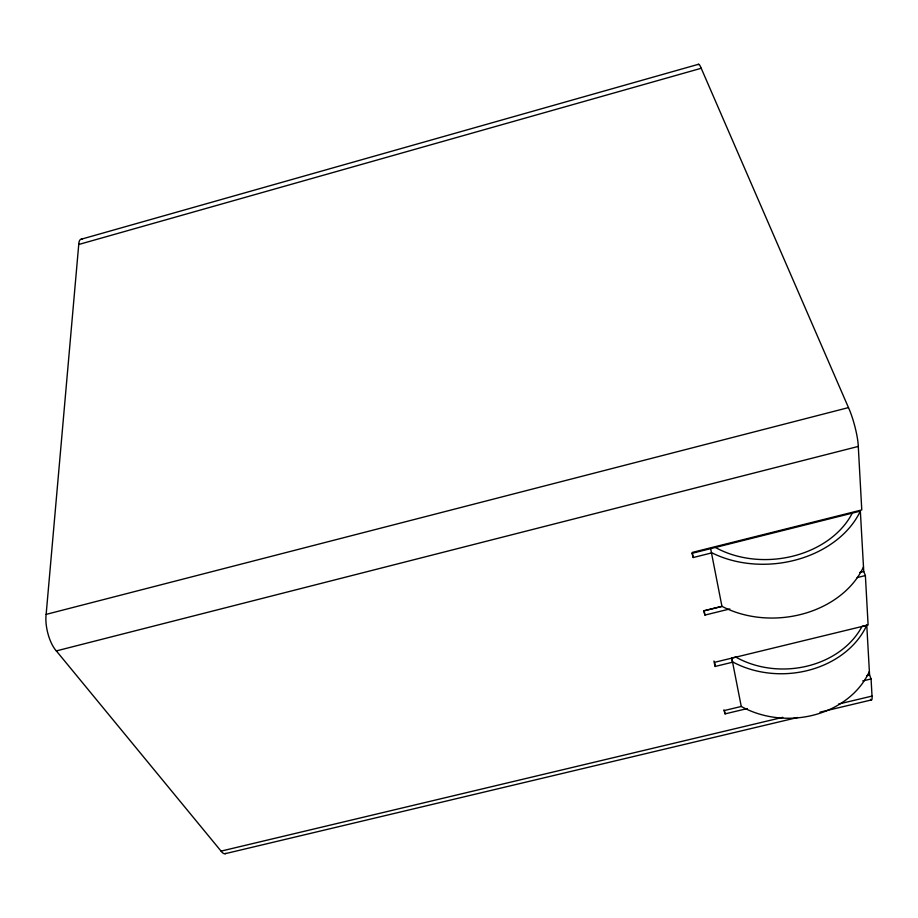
<?xml version="1.0" encoding="UTF-8"?>
<svg xmlns="http://www.w3.org/2000/svg" width="918" height="918" viewBox="0 0 918 918"><rect width="100%" height="100%" fill="white"/><g stroke="black" fill="none" stroke-linecap="round" stroke-linejoin="round"><path stroke-width="1.38" d="M225.885 853.35A20.827 6.38 79.4 0 1 221.066 851.112L56.342 650.908A25.107 9.891 76.5 0 1 46.141 614.383L78.741 244.486A20.127 5.967 71.6 0 1 82.058 239.288M81.163 239.231L698.46 64.294M78.741 244.486L701.214 68.276L848.473 407.603A26.507 4.556 75 0 1 858.284 446.435L861.772 509.926L692.206 552.441L693.239 557.524L711.955 552.843A98.019 74.656 -6.2 0 0 860.35 511.119L863.746 571.478L865.387 575.563L868.107 625.009L714.571 662.314L715.397 666.388L733.023 662.107A89.207 72.293 -3.3 0 0 866.776 625.238L869.575 674.982L871.079 678.941L872.02 696.085A21.768 2.88 73.7 0 1 870.528 699.355M46.141 614.383L848.473 407.603M56.342 650.908L858.284 446.435M860.35 511.119L691.977 553.324L693.239 557.524M863.494 566.911A93.613 73.566 -5 0 1 721.938 606.316L704.072 610.722L704.955 615.071L729.856 608.944M721.812 606.477L703.727 610.929L704.955 615.071M859.581 572.511L863.746 571.478M857.091 577.606L865.387 575.563M732.553 662.199L731.772 658.034L735.788 657.058A84.043 68.07 -3.2 0 0 862.036 626.386L866.776 625.238M866.799 675.648L869.575 674.982M869.369 671.46A85.569 70.996 -1.7 0 1 741.262 706.47L724.382 710.521L725.071 713.883L747.321 708.558M862.736 680.938L871.079 678.941M221.066 851.112L782.813 717.325M838.57 704.049L872.02 696.085M225.048 853.717L797.685 717.474M819.981 712.173L871.526 699.906M710.647 548.643L721.938 606.316M731.772 658.034L741.262 706.47M723.9 709.878L725.071 713.883M713.94 661.017L715.076 666.594M698.173 64.696A20.999 2.685 77 0 1 701.214 68.276M852.271 513.139A88.782 67.725 -6.1 0 1 715.42 547.449"/></g></svg>
